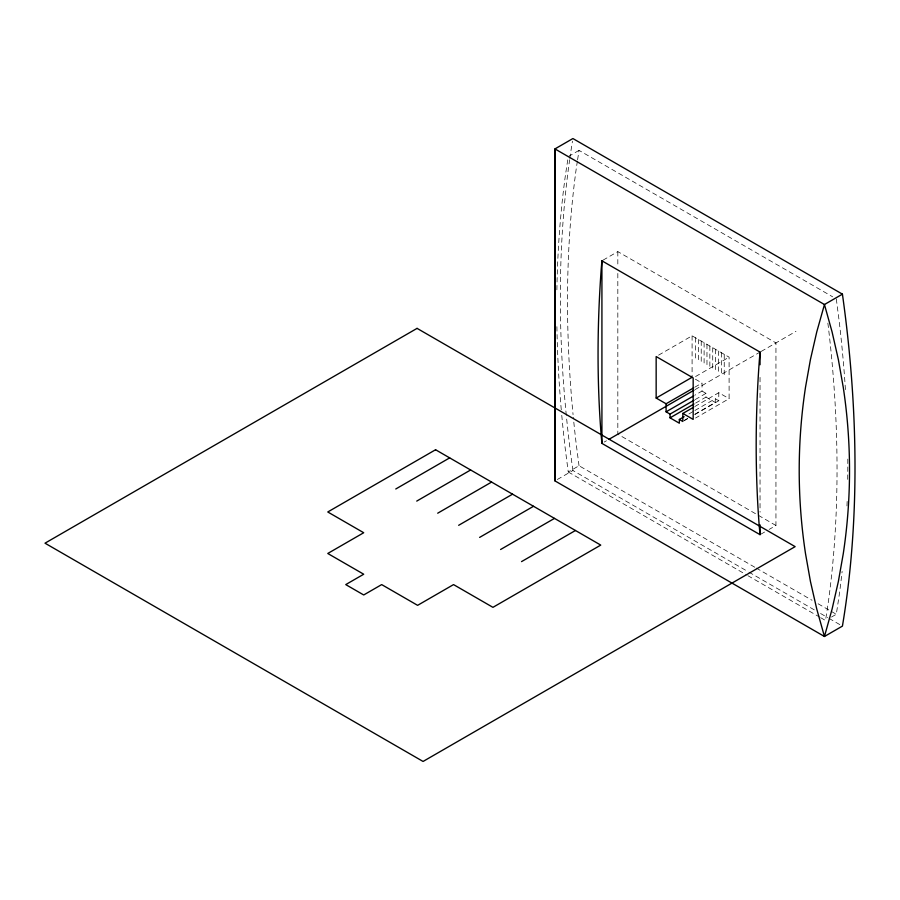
<?xml version="1.0" encoding="UTF-8"?>
<svg xmlns="http://www.w3.org/2000/svg" width="900" height="900" viewBox="0 0 900 900"><rect width="100%" height="100%" fill="white"/><g stroke="black" fill="none" stroke-linecap="round" stroke-linejoin="round"><path stroke-width="0.67" stroke-dasharray="4.5 3.38" d="M577.395 161.066L576.18 169.088A1160.348 669.926 60 0 0 573.064 414.619M577.597 159.727L579.026 150.379L832.658 296.809M831.51 617.04L836.303 614.284L839.149 595.564A1160.348 669.926 60 0 0 842.119 571.399M579.026 150.379L568.249 156.6L565.403 175.309A1160.348 669.926 60 0 0 556.886 289.811M603.056 260.145L617.827 251.618L775.946 342.911L775.946 525.488L769.129 529.425M658.553 355.162L692.089 335.801L729.101 357.165L729.101 398.666L695.565 418.027M695.565 376.537L729.101 357.165M694.845 387.18L702.023 383.029L702.023 391.072L694.845 395.213M604.192 442.069L606.465 440.764M695.104 389.576L760.691 351.709M761.175 351.439L795.971 331.346M561.769 415.327A1160.348 669.926 60 0 0 565.403 449.966L568.249 471.971L579.026 465.739L754.988 567.337M695.205 399.577L705.982 393.356L705.982 397.103L695.205 403.324M557.336 479.498L572.906 470.509L747.731 571.444M694.822 406.53L718.785 392.704L729.101 398.666M688.928 413.933L693.72 411.165M694.913 410.479L715.275 398.723L718.785 400.736L718.785 392.704M684.135 420.446L687.724 418.365M694.913 414.225L715.275 402.469L715.275 398.723M684.045 420.795L687.634 418.725M694.822 414.574L718.785 400.736M761.175 534.015L764.584 532.046M695.408 379.204L702.023 383.029M702.023 391.072L705.982 393.356M705.982 397.103L715.275 402.469M775.946 525.488L617.827 434.194L617.827 272.689M756.202 568.035L812.036 600.266M818.1 603.765L830.239 610.774M831.442 611.471L836.303 614.284M748.946 572.141L815.715 610.695M820.575 613.496L827.854 617.704M829.069 618.401L839.992 624.712M568.249 471.971L746.64 574.965M747.855 575.663L819.45 616.995M820.665 617.704L825.525 620.505L828.371 601.796A1160.348 669.926 60 0 0 828.371 327.139L827.831 323.01M836.303 298.912L839.149 320.906A1160.348 669.926 60 0 1 845.426 389.745M579.026 465.739L576.18 443.745A1160.348 669.926 60 0 1 573.334 417.386M760.039 377.37L760.039 512.201M724.23 354.353L724.23 375.098M721.35 352.688L721.35 373.444M718.481 351.034L718.481 371.779M715.601 349.369L715.601 370.125M712.721 347.715L712.721 368.46M709.852 346.05L709.852 366.795M706.972 344.396L706.972 365.141M704.104 342.731L704.104 363.476M701.224 341.077L701.224 361.822M698.355 339.412L698.355 360.157M695.475 337.759L695.475 358.504M692.089 335.801L692.089 377.291M617.827 251.618L617.827 267.064M847.8 459.101A1160.348 669.926 60 0 1 847.643 482.434M847.136 501.424A1160.348 669.926 60 0 1 846.923 506.812M561.274 409.826A1160.348 669.926 60 0 1 556.886 325.642M572.906 470.509A1170.506 675.799 60 0 1 566.449 416.779M566.314 415.451A1170.506 675.799 60 0 1 569.632 159.761M569.824 158.422A1170.506 675.799 60 0 1 572.467 141.176"/><path stroke-width="1.35" d="M554.94 480.881L555.007 409.129A826.852 2.542 89.9 0 0 555.007 242.528L554.94 148.916L572.906 138.544L842.423 294.154A1170.506 675.799 60 0 1 842.423 626.107L824.456 636.48L554.94 480.881L554.861 387.36A833.04 2.554 89.9 0 1 554.861 220.748L554.94 148.916L824.456 304.526L832.095 331.988L838.361 359.572L843.244 387.236A833.04 680.164 0.4 0 1 843.244 553.849L838.361 581.501L832.095 609.053L824.456 636.48L816.75 609.019L810.439 581.445L805.534 553.77A826.852 675.124 0.4 0 1 805.523 387.157L810.439 359.505L816.75 331.954L824.456 304.526L842.423 294.154M760.039 364.736L760.039 352.091L601.92 260.809L601.211 269.19A1170.506 675.799 -60 0 0 601.211 435.814L601.92 443.385L760.039 534.668L760.039 524.835M760.039 352.091L759.33 360.484A1170.506 675.799 -60 0 0 759.33 527.096L760.039 534.668M395.764 488.993L449.674 457.875M416.734 501.098L470.632 469.98M437.692 513.202L491.603 482.074M694.001 400.264L670.05 414.101L670.05 417.848L679.342 423.214L679.342 419.468L682.841 421.493L682.841 413.449L693.169 419.411L693.169 377.921L656.156 356.546L656.156 398.048L692.089 377.291M656.156 398.048L666.09 403.774L693.641 387.877M458.651 525.308L512.561 494.179M609.109 439.234L693.9 390.274M666.09 403.774L666.09 411.817L693.641 395.91M670.05 417.848L694.001 404.01M682.841 413.449L693.63 407.228M679.342 419.468L684.135 416.7M479.621 537.401L533.52 506.284M500.58 549.506L554.49 518.389M521.539 561.611L575.449 530.494M666.09 411.817L670.05 414.101M601.92 260.809L601.92 443.385M417.071 328.365L45 543.184L423.067 761.456L795.139 546.637L417.071 328.365M435.577 449.741L327.769 511.976L363.713 532.733L327.769 553.477L363.713 574.222L345.746 584.595L363.713 594.967L381.679 584.595L417.611 605.34L453.544 584.595L492.941 607.342L600.75 545.096L435.577 449.741"/></g></svg>
